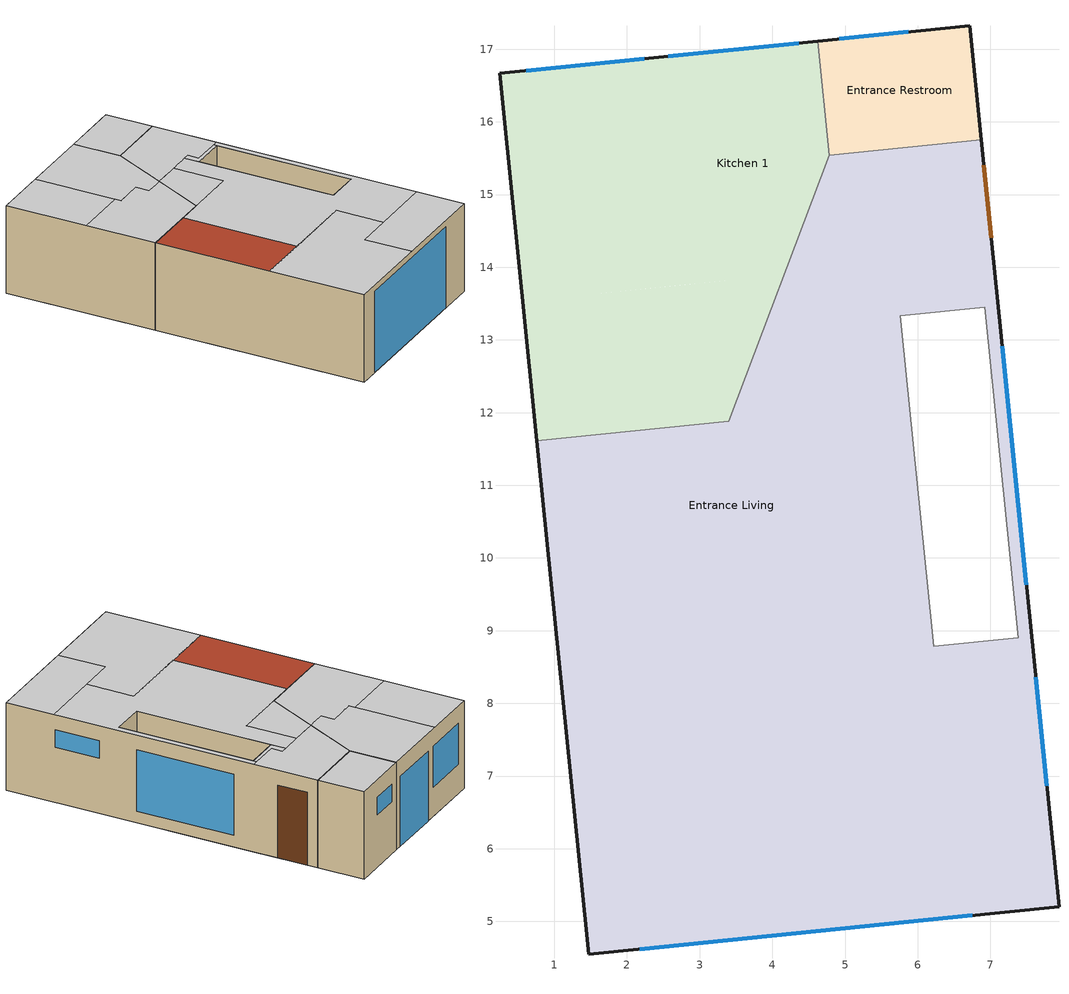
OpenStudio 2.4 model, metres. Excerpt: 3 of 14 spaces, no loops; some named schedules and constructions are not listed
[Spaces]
Entrance Living
 floor to Base Living (Enterance Interior Floor): 6.95,14.98 7.11,13.47 5.76,13.33 5.68,14.05 6.04,14.09 5.96,14.88 z1.27; 5.68,14.05 6.33,7.73 2.95,7.39 2.65,10.31 0.91,10.13 0.76,11.61 3.4,11.88 4.16,13.9 z1.27
 floor to Base Utility (Enterance Interior Floor): 2.65,10.31 3.22,4.72 1.48,4.55 0.91,10.13 z1.27
 floor to Base Child Room (Enterance Interior Floor): 7.67,7.87 7.94,5.2 3.22,4.72 2.95,7.39 z1.27
 floor to Base Mamad (Enterance Interior Floor): 4.78,15.54 6.87,15.75 6.95,14.98 5.96,14.88 6.04,14.09 4.16,13.9 z1.27
 floor to Base Living: 7.11,13.47 7.67,7.87 6.33,7.73 6.22,8.78 7.38,8.9 6.92,13.45 z1.27
 wall outside (Light Steel Frame Exterior Wall): 0.76,11.61 1.48,4.55 7.94,5.2 6.87,15.75 z1.27:4.27
 wall to Entrance Restroom (Light Steel Frame Internal Wall): 6.87,15.75 4.78,15.54 z1.27:4.27
 wall adiabatic (Air Wall): 6.92,13.45 5.76,13.33 / 6.92,13.45 7.38,8.9 6.22,8.78 5.76,13.33 / 4.78,15.54 3.4,11.88 0.76,11.61 z1.27:4.27
 window (Halonit Windows): 7.49,9.63 7.16,12.92 z1.67:3.77; 7.78,6.87 7.62,8.36 z3.17:3.77; 2.17,4.62 6.75,5.08 z1.29:4.05
 door (Exterior Door): 7.01,14.41 6.91,15.4 z1.27:3.77
 ceiling to Boys Room (Enterance Interior Ceiling): 1.48,4.55 4.56,4.86 4.4,6.47 5.64,6.6 5.48,8.19 1.15,7.75 z4.27
 ceiling to Yaels Room (Enterance Interior Ceiling): 7.94,5.2 7.78,6.82 4.4,6.47 4.56,4.86 z4.27
 ceiling to 2nd Living (Enterance Interior Ceiling): 6.92,13.45 6.91,13.56 5.95,13.47 5.91,13.84 5.71,13.82 5.76,13.33 z4.27; 5.64,6.6 7.78,6.82 7.09,13.58 6.91,13.56 7.38,8.9 6.22,8.78 5.71,13.82 5.02,13.75 5.19,12.06 2.55,11.79 2.94,7.93 5.48,8.19 z4.27
 ceiling to Perents (Enterance Interior Ceiling): 7.09,13.58 6.87,15.75 4.78,15.54 4.07,13.66 5.91,13.84 5.95,13.47 z4.27
 ceiling to 2nd Main Bath (Enterance Interior Ceiling): 3.4,11.88 5.19,12.06 5.02,13.75 4.07,13.66 z4.27
 roof outside (2nd Floor Roof Ceiling): 1.15,7.75 2.94,7.93 2.55,11.79 0.76,11.61 z4.27
Entrance Restroom
 floor to Base Mamad (Enterance Interior Floor): 4.62,17.11 6.71,17.32 6.87,15.75 4.78,15.54 z1.27
 wall outside (Light Steel Frame Exterior Wall): 6.87,15.75 6.71,17.32 4.62,17.11 z1.27:4.27
 wall to Kitchen 1 (Light Steel Frame Internal Wall): 4.62,17.11 4.78,15.54 z1.27:4.27
 window (Halonit Windows): 5.87,17.24 4.92,17.14 z3.07:3.67
 ceiling to Perents (Enterance Interior Ceiling): 6.87,15.75 6.71,17.32 4.62,17.11 4.78,15.54 z4.27
Kitchen 1
 floor to Base Living (Enterance Interior Floor): 4.16,13.9 3.4,11.88 0.76,11.61 0.56,13.53 z1.27
 floor to Base Mamad (Enterance Interior Floor): 4.62,17.11 4.78,15.54 4.16,13.9 2.65,13.74 2.34,16.88 z1.27
 floor to Base Bath (Enterance Interior Floor): 2.34,16.88 2.65,13.74 0.56,13.53 0.25,16.67 z1.27
 wall outside (Light Steel Frame Exterior Wall): 4.62,17.11 0.25,16.67 0.76,11.61 z1.27:4.27
 wall adiabatic (Air Wall): 0.76,11.61 3.4,11.88 4.78,15.54 z1.27:4.27
 window (Halonit Windows): 2.24,16.87 0.61,16.7 z2.27:3.67; 4.36,17.08 2.57,16.9 z1.27:3.67
 ceiling to 2nd Main Bath (Enterance Interior Ceiling): 0.76,11.61 3.4,11.88 4.07,13.66 3.42,13.59 3.38,14.04 2.43,13.94 2.41,14.14 0.52,13.95 z4.27
 ceiling to 2nd Perents Bath (Enterance Interior Ceiling): 0.52,13.95 2.41,14.14 2.14,16.86 0.25,16.67 z4.27
 ceiling to Perents (Enterance Interior Ceiling): 3.42,13.59 4.07,13.66 4.78,15.54 4.62,17.11 2.14,16.86 2.43,13.94 3.38,14.04 z4.27
[Schedule:Rule]
Name | Schedule Ruleset | Rule Order | Day Schedule | Apply Sunday | Apply Monday | Apply Tuesday | Apply Wednesday | Apply Thursday | Apply Friday | Apply Saturday | Date Specification Type | Start Month | Start Day | End Month | End Day
ELO Vacance 28 | Kitchen Blender Usage | 0 | Vacance Day Usg 14 | Yes | Yes | Yes | Yes | Yes | Yes | Yes | DateRange | 8 | 20 | 8 | 27
KB Rule Saturday | Kitchen Blender Usage | 1 | KBO Saturday |  |  |  |  |  |  | Yes
KB Rule Friday in our house | Kitchen Blender Usage | 2 | KBO Friday in our house |  |  |  |  |  | Yes |  | DateRange | 3 | 13 | 3 | 13
KB Rule Thersday | Kitchen Blender Usage | 3 | KBO Thersday |  |  |  |  | Yes | No
KB Rule Tuesday | Kitchen Blender Usage | 4 | KBO Tuesday |  |  | Yes |  | No
KB Rule Monday | Kitchen Blender Usage | 5 | KBO Monday |  | Yes | No
KB Rule Sunday and Wendsday | Kitchen Blender Usage | 6 | KBO Sunday and Wendsday | Yes |  |  | Yes |  |  | No
KB Rule Saturday 1 | Kitchen Blender Usage | 7 | KBO Saturday 1 |  |  |  |  |  |  | Yes
KB Rule Summer DDY | Kitchen Blender Usage | 8 | KBO Saturday 2 |  |  |  |  |  | Yes |  | DateRange | 3 | 27 | 3 | 27
KB Rule Winter DDY | Kitchen Blender Usage | 9 | KBO Saturday 3 |  |  |  |  |  | Yes |  | DateRange | 4 | 10 | 4 | 10
KB Rule Friday in our house3 | Kitchen Blender Usage | 10 | KBO Saturday 4 |  |  |  |  |  | Yes |  | DateRange | 4 | 24 | 4 | 24
KB Rule Friday in our house4 | Kitchen Blender Usage | 11 | KBO Saturday 5 |  |  |  |  |  | Yes |  | DateRange | 5 | 8 | 5 | 8
KB Rule Friday in our house5 | Kitchen Blender Usage | 12 | KBO Saturday 6 |  |  |  |  |  | Yes |  | DateRange | 5 | 22 | 5 | 22
KB Rule Friday in our house6 | Kitchen Blender Usage | 13 | KBO Saturday 7 |  |  |  |  |  | Yes |  | DateRange | 6 | 12 | 6 | 12
KB Rule Friday in our house7 | Kitchen Blender Usage | 14 | KBO Saturday 8 |  |  |  |  |  | Yes |  | DateRange | 10 | 2 | 10 | 2
KB Rule Friday in our house8 | Kitchen Blender Usage | 15 | KBO Saturday 9 |  |  |  |  |  | Yes |  | DateRange | 10 | 16 | 10 | 16
ELO Vacance 29 | Kitchen CookTop Usage | 0 | Vacance Day Usg 15 | Yes | Yes | Yes | Yes | Yes | Yes | Yes | DateRange | 8 | 20 | 8 | 27
KC Rule Saturday | Kitchen CookTop Usage | 1 | KCO Saturday |  |  |  |  |  |  | Yes
KC Rule Friday in our house | Kitchen CookTop Usage | 2 | KCO Friday in our house |  |  |  |  |  | Yes |  | DateRange | 3 | 13 | 3 | 13
KC Rule Thersday | Kitchen CookTop Usage | 3 | KCO Thersday |  |  |  |  | Yes | No
KC Rule Tuesday | Kitchen CookTop Usage | 4 | KCO Tuesday |  |  | Yes |  | No
KC Rule Monday | Kitchen CookTop Usage | 5 | KCO Monday |  | Yes | No
KC Rule Sunday and Wendsday | Kitchen CookTop Usage | 6 | KCO Sunday and Wendsday | Yes |  |  | Yes |  |  | No
KC Rule Saturday 1 | Kitchen CookTop Usage | 7 | KCO Saturday 1 |  |  |  |  |  |  | Yes
KC Rule Summer DDY | Kitchen CookTop Usage | 8 | KCO Saturday 2 |  |  |  |  |  | Yes |  | DateRange | 3 | 27 | 3 | 27
KC Rule Winter DDY | Kitchen CookTop Usage | 9 | KCO Saturday 3 |  |  |  |  |  | Yes |  | DateRange | 4 | 10 | 4 | 10
KC Rule Friday in our house3 | Kitchen CookTop Usage | 10 | KCO Saturday 4 |  |  |  |  |  | Yes |  | DateRange | 4 | 24 | 4 | 24
KC Rule Friday in our house4 | Kitchen CookTop Usage | 11 | KCO Saturday 5 |  |  |  |  |  | Yes |  | DateRange | 5 | 8 | 5 | 8
KC Rule Friday in our house5 | Kitchen CookTop Usage | 12 | KCO Saturday 6 |  |  |  |  |  | Yes |  | DateRange | 5 | 22 | 5 | 22
KC Rule Friday in our house6 | Kitchen CookTop Usage | 13 | KCO Saturday 7 |  |  |  |  |  | Yes |  | DateRange | 6 | 12 | 6 | 12
KC Rule Friday in our house7 | Kitchen CookTop Usage | 14 | KCO Saturday 8 |  |  |  |  |  | Yes |  | DateRange | 10 | 2 | 10 | 2
KC Rule Friday in our house8 | Kitchen CookTop Usage | 15 | KCO Saturday 9 |  |  |  |  |  | Yes |  | DateRange | 10 | 16 | 10 | 16
ELO Vacance 31 | Kitchen Hand Mixer Usage | 0 | Vacance Day Usg 17 | Yes | Yes | Yes | Yes | Yes | Yes | Yes | DateRange | 8 | 20 | 8 | 27
KHM Rule Saturday | Kitchen Hand Mixer Usage | 1 | KHMO Saturday |  |  |  |  |  |  | Yes
KHM Rule Friday in our house | Kitchen Hand Mixer Usage | 2 | KHMO Friday in our house |  |  |  |  |  | Yes |  | DateRange | 3 | 13 | 3 | 13
KHM Rule Thersday | Kitchen Hand Mixer Usage | 3 | KHMO Thersday |  |  |  |  | Yes | No
KHM Rule Tuesday | Kitchen Hand Mixer Usage | 4 | KHMO Tuesday |  |  | Yes |  | No
KHM Rule Monday | Kitchen Hand Mixer Usage | 5 | KHMO Monday |  | Yes | No
KHM Rule Sunday and Wendsday | Kitchen Hand Mixer Usage | 6 | KHMO Sunday and Wendsday | Yes |  |  | Yes |  |  | No
KHM Rule Saturday 1 | Kitchen Hand Mixer Usage | 7 | KHMO Saturday 1 |  |  |  |  |  |  | Yes
KHM Rule Summer DDY | Kitchen Hand Mixer Usage | 8 | KHMO Saturday 2 |  |  |  |  |  | Yes |  | DateRange | 3 | 27 | 3 | 27
KHM Rule Winter DDY | Kitchen Hand Mixer Usage | 9 | KHMO Saturday 3 |  |  |  |  |  | Yes |  | DateRange | 4 | 10 | 4 | 10
KHM Rule Friday in our house3 | Kitchen Hand Mixer Usage | 10 | KHMO Saturday 4 |  |  |  |  |  | Yes |  | DateRange | 4 | 24 | 4 | 24
KHM Rule Friday in our house4 | Kitchen Hand Mixer Usage | 11 | KHMO Saturday 5 |  |  |  |  |  | Yes |  | DateRange | 5 | 8 | 5 | 8
KHM Rule Friday in our house5 | Kitchen Hand Mixer Usage | 12 | KHMO Saturday 6 |  |  |  |  |  | Yes |  | DateRange | 5 | 22 | 5 | 22
KHM Rule Friday in our house6 | Kitchen Hand Mixer Usage | 13 | KHMO Saturday 7 |  |  |  |  |  | Yes |  | DateRange | 6 | 12 | 6 | 12
KHM Rule Friday in our house7 | Kitchen Hand Mixer Usage | 14 | KHMO Saturday 8 |  |  |  |  |  | Yes |  | DateRange | 10 | 2 | 10 | 2
KHM Rule Friday in our house8 | Kitchen Hand Mixer Usage | 15 | KHMO Saturday 9 |  |  |  |  |  | Yes |  | DateRange | 10 | 16 | 10 | 16
ELO Vacance 32 | Kitchen Lights Usage | 0 | Vacance Day Usg 18 | Yes | Yes | Yes | Yes | Yes | Yes | Yes | DateRange | 8 | 20 | 8 | 27
KLO  Rule Saturday | Kitchen Lights Usage | 1 | KLO Saturday |  |  |  |  |  | Yes |  | DateRange | 3 | 27 | 3 | 27
KLO  Rule Friday in our house | Kitchen Lights Usage | 2 | KLO Friday in our house |  |  |  |  |  |  | Yes
KLO  Rule Thersday | Kitchen Lights Usage | 3 | KLO Thersday |  |  |  |  |  | Yes |  | DateRange | 3 | 13 | 3 | 13
KLO  Rule Tuesday | Kitchen Lights Usage | 4 | KLO Tuesday |  |  |  |  | Yes | No
KLO  Rule Monday | Kitchen Lights Usage | 5 | KLO Monday |  |  | Yes |  | No
KLO  Rule Sunday and Wendsday | Kitchen Lights Usage | 6 | KLO Sunday and Wendsday |  | Yes | No
KLO  Rule 4 | Kitchen Lights Usage | 8 | KLO Saturday 1 |  |  |  |  |  | Yes |  | DateRange | 3 | 13 | 3 | 13
KLO  Rule 5 | Kitchen Lights Usage | 10 | KLO Saturday 2 |  |  |  |  |  |  | Yes
KLO  Rule | Kitchen Lights Usage | 12 | KLO Saturday 3 |  |  |  |  |  | Yes |  | DateRange | 3 | 27 | 3 | 27
KLO  Rule 3 | Kitchen Lights Usage | 14 | KLO Saturday 4 |  |  |  |  |  | Yes |  | DateRange | 4 | 10 | 4 | 10
ELO Vacance 34 | Kitchen Oven Usage | 0 | Vacance Day Usg 20 | Yes | Yes | Yes | Yes | Yes | Yes | Yes | DateRange | 8 | 20 | 8 | 27
KO Rule Saturday | Kitchen Oven Usage | 1 | KOO Saturday |  |  |  |  |  |  | Yes
KO Rule Friday in our house | Kitchen Oven Usage | 2 | KOO Friday in our house |  |  |  |  |  | Yes |  | DateRange | 3 | 13 | 3 | 13
KO Rule Thersday | Kitchen Oven Usage | 3 | KOO Thersday |  |  |  |  | Yes | No
KO Rule Tuesday | Kitchen Oven Usage | 4 | KOO Tuesday |  |  | Yes |  | No
KO Rule Monday | Kitchen Oven Usage | 5 | KOO Monday |  | Yes | No
KO Rule Sunday and Wendsday | Kitchen Oven Usage | 6 | KOO Sunday and Wendsday | Yes |  |  | Yes |  |  | No
KO Rule Saturday 1 | Kitchen Oven Usage | 7 | KOO Saturday 1 |  |  |  |  |  |  | Yes
KO Rule Summer DDY | Kitchen Oven Usage | 8 | KOO Saturday 2 |  |  |  |  |  | Yes |  | DateRange | 3 | 27 | 3 | 27
KO Rule Winter DDY | Kitchen Oven Usage | 9 | KOO Saturday 3 |  |  |  |  |  | Yes |  | DateRange | 4 | 10 | 4 | 10
KO Rule Friday in our house3 | Kitchen Oven Usage | 10 | KOO Saturday 4 |  |  |  |  |  | Yes |  | DateRange | 4 | 24 | 4 | 24
KO Rule Friday in our house4 | Kitchen Oven Usage | 11 | KOO Saturday 5 |  |  |  |  |  | Yes |  | DateRange | 5 | 8 | 5 | 8
KO Rule Friday in our house5 | Kitchen Oven Usage | 12 | KOO Saturday 6 |  |  |  |  |  | Yes |  | DateRange | 5 | 22 | 5 | 22
KO Rule Friday in our house6 | Kitchen Oven Usage | 13 | KOO Saturday 7 |  |  |  |  |  | Yes |  | DateRange | 6 | 12 | 6 | 12
KO Rule Friday in our house7 | Kitchen Oven Usage | 14 | KOO Saturday 8 |  |  |  |  |  | Yes |  | DateRange | 10 | 2 | 10 | 2
KO Rule Friday in our house8 | Kitchen Oven Usage | 15 | KOO Saturday 9 |  |  |  |  |  | Yes |  | DateRange | 10 | 16 | 10 | 16
ELO Vacance 35 | Kitchen Toaster Usage | 0 | Vacance Day Usg 21 | Yes | Yes | Yes | Yes | Yes | Yes | Yes | DateRange | 8 | 20 | 8 | 27
KT Rule Saturday | Kitchen Toaster Usage | 1 | KTO Saturday |  |  |  |  |  |  | Yes
KT Rule Friday in our house | Kitchen Toaster Usage | 2 | KTO Friday in our house |  |  |  |  |  | Yes |  | DateRange | 3 | 13 | 3 | 13
KT Rule Thersday | Kitchen Toaster Usage | 3 | KTO Thersday |  |  |  |  | Yes | No
KT Rule Tuesday | Kitchen Toaster Usage | 4 | KTO Tuesday |  |  | Yes |  | No
KT Rule Monday | Kitchen Toaster Usage | 5 | KTO Monday |  | Yes | No
KT Rule Sunday and Wendsday | Kitchen Toaster Usage | 6 | KTO Sunday and Wendsday | Yes |  |  | Yes |  |  | No
KT Rule Saturday 1 | Kitchen Toaster Usage | 7 | KTO Saturday 1 |  |  |  |  |  |  | Yes
KT Rule Summer DDY | Kitchen Toaster Usage | 8 | KTO Saturday 2 |  |  |  |  |  | Yes |  | DateRange | 3 | 27 | 3 | 27
KT Rule Winter DDY | Kitchen Toaster Usage | 9 | KTO Saturday 3 |  |  |  |  |  | Yes |  | DateRange | 4 | 10 | 4 | 10
KT Rule Friday in our house3 | Kitchen Toaster Usage | 10 | KTO Saturday 4 |  |  |  |  |  | Yes |  | DateRange | 4 | 24 | 4 | 24
KT Rule Friday in our house4 | Kitchen Toaster Usage | 11 | KTO Saturday 5 |  |  |  |  |  | Yes |  | DateRange | 5 | 8 | 5 | 8
KT Rule Friday in our house5 | Kitchen Toaster Usage | 12 | KTO Saturday 6 |  |  |  |  |  | Yes |  | DateRange | 5 | 22 | 5 | 22
KT Rule Friday in our house6 | Kitchen Toaster Usage | 13 | KTO Saturday 7 |  |  |  |  |  | Yes |  | DateRange | 6 | 12 | 6 | 12
KT Rule Friday in our house7 | Kitchen Toaster Usage | 14 | KTO Saturday 8 |  |  |  |  |  | Yes |  | DateRange | 10 | 2 | 10 | 2
KT Rule Friday in our house8 | Kitchen Toaster Usage | 15 | KTO Saturday 9 |  |  |  |  |  | Yes |  | DateRange | 10 | 16 | 10 | 16
ELO Vacance 36 | Main Bath Lights Usage | 0 | Vacance Day Usg 22 | Yes | Yes | Yes | Yes | Yes | Yes | Yes | DateRange | 8 | 20 | 8 | 27
MBL Rule Saturday | Main Bath Lights Usage | 1 | MBLO Saturday |  |  |  |  |  |  | Yes
MBL Rule Friday in our house | Main Bath Lights Usage | 2 | MBLO Friday in our house |  |  |  |  |  | Yes |  | DateRange | 3 | 13 | 3 | 13
MBL Rule Thersday | Main Bath Lights Usage | 3 | MBLO Thersday |  |  |  |  | Yes | No
MBL Rule Tuesday | Main Bath Lights Usage | 4 | MBLO Tuesday |  |  | Yes |  | No
MBL Rule Monday | Main Bath Lights Usage | 5 | MBLO Monday |  | Yes | No
MBL Rule Sunday and Wendsday | Main Bath Lights Usage | 6 | MBLO Sunday and Wendsday | Yes |  |  | Yes |  |  | No
MBL Rule Saturday 1 | Main Bath Lights Usage | 7 | MBLO Saturday 1 |  |  |  |  |  |  | Yes
MBL Rule Summer DDY | Main Bath Lights Usage | 8 | MBLO Saturday 2 |  |  |  |  |  | Yes |  | DateRange | 3 | 27 | 3 | 27
MBL Rule Winter DDY | Main Bath Lights Usage | 9 | MBLO Saturday 3 |  |  |  |  |  | Yes |  | DateRange | 4 | 10 | 4 | 10
MBL Rule Friday in our house3 | Main Bath Lights Usage | 10 | MBLO Saturday 4 |  |  |  |  |  | Yes |  | DateRange | 4 | 24 | 4 | 24
MBL Rule Friday in our house4 | Main Bath Lights Usage | 11 | MBLO Saturday 5 |  |  |  |  |  | Yes |  | DateRange | 5 | 8 | 5 | 8
MBL Rule Friday in our house5 | Main Bath Lights Usage | 12 | MBLO Saturday 6 |  |  |  |  |  | Yes |  | DateRange | 5 | 22 | 5 | 22
MBL Rule Friday in our house6 | Main Bath Lights Usage | 13 | MBLO Saturday 7 |  |  |  |  |  | Yes |  | DateRange | 6 | 12 | 6 | 12
MBL Rule Friday in our house7 | Main Bath Lights Usage | 14 | MBLO Saturday 8 |  |  |  |  |  | Yes |  | DateRange | 10 | 2 | 10 | 2
MBL Rule Friday in our house8 | Main Bath Lights Usage | 15 | MBLO Saturday 9 |  |  |  |  |  | Yes |  | DateRange | 10 | 16 | 10 | 16
ELO Vacance 37 | Mamad PF Desktop Computer Usage | 0 | Vacance Day Usg 23 | Yes | Yes | Yes | Yes | Yes | Yes | Yes | DateRange | 8 | 20 | 8 | 27
MPDC Rule Saturday | Mamad PF Desktop Computer Usage | 1 | MPDCO Saturday |  |  |  |  |  |  | Yes
MPDC Rule Friday in our house | Mamad PF Desktop Computer Usage | 2 | MPDCO Friday in our house |  |  |  |  |  | Yes |  | DateRange | 3 | 13 | 3 | 13
MPDC Rule Thersday | Mamad PF Desktop Computer Usage | 3 | MPDCO Thersday |  |  |  |  | Yes | No
MPDC Rule Tuesday | Mamad PF Desktop Computer Usage | 4 | MPDCO Tuesday |  |  | Yes |  | No
MPDC Rule Monday | Mamad PF Desktop Computer Usage | 5 | MPDCO Monday |  | Yes | No
MPDC Rule Sunday and Wendsday | Mamad PF Desktop Computer Usage | 6 | MPDCO Sunday and Wendsday | Yes |  |  | Yes |  |  | No
MPDC Rule Saturday 1 | Mamad PF Desktop Computer Usage | 7 | MPDCO Saturday 1 |  |  |  |  |  |  | Yes
MPDC Rule Summer DDY | Mamad PF Desktop Computer Usage | 8 | MPDCO Saturday 2 |  |  |  |  |  | Yes |  | DateRange | 3 | 27 | 3 | 27
MPDC Rule Winter DDY | Mamad PF Desktop Computer Usage | 9 | MPDCO Saturday 3 |  |  |  |  |  | Yes |  | DateRange | 4 | 10 | 4 | 10
MPDC Rule Friday in our house3 | Mamad PF Desktop Computer Usage | 10 | MPDCO Saturday 4 |  |  |  |  |  | Yes |  | DateRange | 4 | 24 | 4 | 24
MPDC Rule Friday in our house4 | Mamad PF Desktop Computer Usage | 11 | MPDCO Saturday 5 |  |  |  |  |  | Yes |  | DateRange | 5 | 8 | 5 | 8
MPDC Rule Friday in our house5 | Mamad PF Desktop Computer Usage | 12 | MPDCO Saturday 6 |  |  |  |  |  | Yes |  | DateRange | 5 | 22 | 5 | 22
MPDC Rule Friday in our house6 | Mamad PF Desktop Computer Usage | 13 | MPDCO Saturday 7 |  |  |  |  |  | Yes |  | DateRange | 6 | 12 | 6 | 12
MPDC Rule Friday in our house7 | Mamad PF Desktop Computer Usage | 14 | MPDCO Saturday 8 |  |  |  |  |  | Yes |  | DateRange | 10 | 2 | 10 | 2
MPDC Rule Friday in our house8 | Mamad PF Desktop Computer Usage | 15 | MPDCO Saturday 9 |  |  |  |  |  | Yes |  | DateRange | 10 | 16 | 10 | 16
ELO Vacance 38 | Parants Bath Lights Usage | 0 | Vacance Day Usg 24 | Yes | Yes | Yes | Yes | Yes | Yes | Yes | DateRange | 8 | 20 | 8 | 27
PBL Rule Saturday | Parants Bath Lights Usage | 1 | PBLO Saturday |  |  |  |  |  |  | Yes
PBL Rule Friday in our house | Parants Bath Lights Usage | 2 | PBLO Friday in our house |  |  |  |  |  | Yes |  | DateRange | 3 | 13 | 3 | 13
PBL Rule Thersday | Parants Bath Lights Usage | 3 | PBLO Thersday |  |  |  |  | Yes | No
PBL Rule Tuesday | Parants Bath Lights Usage | 4 | PBLO Tuesday |  |  | Yes |  | No
PBL Rule Monday | Parants Bath Lights Usage | 5 | PBLO Monday |  | Yes | No
PBL Rule Sunday and Wendsday | Parants Bath Lights Usage | 6 | PBLO Sunday and Wendsday | Yes |  |  | Yes |  |  | No
PBL Rule Saturday 1 | Parants Bath Lights Usage | 7 | PBLO Saturday 1 |  |  |  |  |  |  | Yes
PBL Rule Summer DDY | Parants Bath Lights Usage | 8 | PBLO Saturday 2 |  |  |  |  |  | Yes |  | DateRange | 3 | 27 | 3 | 27
PBL Rule Winter DDY | Parants Bath Lights Usage | 9 | PBLO Saturday 3 |  |  |  |  |  | Yes |  | DateRange | 4 | 10 | 4 | 10
PBL Rule Friday in our house3 | Parants Bath Lights Usage | 10 | PBLO Saturday 4 |  |  |  |  |  | Yes |  | DateRange | 4 | 24 | 4 | 24
PBL Rule Friday in our house4 | Parants Bath Lights Usage | 11 | PBLO Saturday 5 |  |  |  |  |  | Yes |  | DateRange | 5 | 8 | 5 | 8
PBL Rule Friday in our house5 | Parants Bath Lights Usage | 12 | PBLO Saturday 6 |  |  |  |  |  | Yes |  | DateRange | 5 | 22 | 5 | 22
PBL Rule Friday in our house6 | Parants Bath Lights Usage | 13 | PBLO Saturday 7 |  |  |  |  |  | Yes |  | DateRange | 6 | 12 | 6 | 12
PBL Rule Friday in our house7 | Parants Bath Lights Usage | 14 | PBLO Saturday 8 |  |  |  |  |  | Yes |  | DateRange | 10 | 2 | 10 | 2
PBL Rule Friday in our house8 | Parants Bath Lights Usage | 15 | PBLO Saturday 9 |  |  |  |  |  | Yes |  | DateRange | 10 | 16 | 10 | 16
ELO Vacance 39 | Parents Bath Hair Dryer Usage | 0 | Vacance Day Usg 25 | Yes | Yes | Yes | Yes | Yes | Yes | Yes | DateRange | 8 | 20 | 8 | 27
PBHD Rule Saturday | Parents Bath Hair Dryer Usage | 1 | PBHDO Saturday |  |  |  |  |  |  | Yes
PBHD Rule Friday in our house | Parents Bath Hair Dryer Usage | 2 | PBHDO Friday in our house |  |  |  |  |  | Yes |  | DateRange | 3 | 13 | 3 | 13
PBHD Rule Thersday | Parents Bath Hair Dryer Usage | 3 | PBHDO Thersday |  |  |  |  | Yes | No
PBHD Rule Tuesday | Parents Bath Hair Dryer Usage | 4 | PBHDO Tuesday |  |  | Yes |  | No
PBHD Rule Monday | Parents Bath Hair Dryer Usage | 5 | PBHDO Monday |  | Yes | No
PBHD Rule Sunday and Wendsday | Parents Bath Hair Dryer Usage | 6 | PBHDO Sunday and Wendsday | Yes |  |  | Yes |  |  | No
PBHD Rule Saturday 1 | Parents Bath Hair Dryer Usage | 7 | PBHDO Saturday 1 |  |  |  |  |  |  | Yes
PBHD Rule Summer DDY | Parents Bath Hair Dryer Usage | 8 | PBHDO Saturday 2 |  |  |  |  |  | Yes |  | DateRange | 3 | 27 | 3 | 27
PBHD Rule Winter DDY | Parents Bath Hair Dryer Usage | 9 | PBHDO Saturday 3 |  |  |  |  |  | Yes |  | DateRange | 4 | 10 | 4 | 10
PBHD Rule Friday in our house3 | Parents Bath Hair Dryer Usage | 10 | PBHDO Saturday 4 |  |  |  |  |  | Yes |  | DateRange | 4 | 24 | 4 | 24
PBHD Rule Friday in our house4 | Parents Bath Hair Dryer Usage | 11 | PBHDO Saturday 5 |  |  |  |  |  | Yes |  | DateRange | 5 | 8 | 5 | 8
PBHD Rule Friday in our house5 | Parents Bath Hair Dryer Usage | 12 | PBHDO Saturday 6 |  |  |  |  |  | Yes |  | DateRange | 5 | 22 | 5 | 22
PBHD Rule Friday in our house6 | Parents Bath Hair Dryer Usage | 13 | PBHDO Saturday 7 |  |  |  |  |  | Yes |  | DateRange | 6 | 12 | 6 | 12
PBHD Rule Friday in our house7 | Parents Bath Hair Dryer Usage | 14 | PBHDO Saturday 8 |  |  |  |  |  | Yes |  | DateRange | 10 | 2 | 10 | 2
PBHD Rule Friday in our house8 | Parents Bath Hair Dryer Usage | 15 | PBHDO Saturday 9 |  |  |  |  |  | Yes |  | DateRange | 10 | 16 | 10 | 16
ELO Vacance 40 | Parents Lights Usage | 0 | Vacance Day Usg 26 | Yes | Yes | Yes | Yes | Yes | Yes | Yes | DateRange | 8 | 20 | 8 | 27
PLO  Rule Saturday | Parents Lights Usage | 1 | PLO Saturday |  |  |  |  |  | Yes |  | DateRange | 3 | 27 | 3 | 27
PLO  Rule Friday in our house | Parents Lights Usage | 2 | PLO Friday in our house |  |  |  |  |  |  | Yes
PLO  Rule Thersday | Parents Lights Usage | 3 | PLO Thersday |  |  |  |  |  | Yes |  | DateRange | 3 | 13 | 3 | 13
PLO  Rule Tuesday | Parents Lights Usage | 4 | PLO Tuesday |  |  |  |  | Yes | No
PLO  Rule Monday | Parents Lights Usage | 5 | PLO Monday |  |  | Yes |  | No
PLO  Rule Sunday and Wendsday | Parents Lights Usage | 6 | PLO Sunday and Wendsday |  | Yes | No
PLO  Rule 4 | Parents Lights Usage | 8 | PLO Saturday 1 |  |  |  |  |  | Yes |  | DateRange | 3 | 13 | 3 | 13
PLO  Rule 5 | Parents Lights Usage | 10 | PLO Saturday 2 |  |  |  |  |  |  | Yes
PLO  Rule | Parents Lights Usage | 12 | PLO Saturday 3 |  |  |  |  |  | Yes |  | DateRange | 3 | 27 | 3 | 27
PLO  Rule 3 | Parents Lights Usage | 14 | PLO Saturday 4 |  |  |  |  |  | Yes |  | DateRange | 4 | 10 | 4 | 10
ELO Vacance 41 | Restroom Lights Usage | 0 | Vacance Day Usg 27 | Yes | Yes | Yes | Yes | Yes | Yes | Yes | DateRange | 8 | 20 | 8 | 27
RLO  Rule Saturday | Restroom Lights Usage | 1 | RLO Saturday |  |  |  |  |  | Yes |  | DateRange | 3 | 27 | 3 | 27
RLO  Rule Friday in our house | Restroom Lights Usage | 2 | RLO Friday in our house |  |  |  |  |  |  | Yes
RLO  Rule Thersday | Restroom Lights Usage | 3 | RLO Thersday |  |  |  |  |  | Yes |  | DateRange | 3 | 13 | 3 | 13
RLO  Rule Tuesday | Restroom Lights Usage | 4 | RLO Tuesday |  |  |  |  | Yes | No
RLO  Rule Monday | Restroom Lights Usage | 5 | RLO Monday |  |  | Yes |  | No
RLO  Rule Sunday and Wendsday | Restroom Lights Usage | 6 | RLO Sunday and Wendsday |  | Yes | No
RLO  Rule 4 | Restroom Lights Usage | 8 | RLO Saturday 1 |  |  |  |  |  | Yes |  | DateRange | 3 | 13 | 3 | 13
RLO  Rule 5 | Restroom Lights Usage | 10 | RLO Saturday 2 |  |  |  |  |  |  | Yes
RLO  Rule | Restroom Lights Usage | 12 | RLO Saturday 3 |  |  |  |  |  | Yes |  | DateRange | 3 | 27 | 3 | 27
RLO  Rule 3 | Restroom Lights Usage | 14 | RLO Saturday 4 |  |  |  |  |  | Yes |  | DateRange | 4 | 10 | 4 | 10
YRLO  Rule 3 | Yaels Room Lights Usage | 14 | YRLO Saturday 4 |  |  |  |  |  | Yes |  | DateRange | 4 | 10 | 4 | 10
ELO Vacance 43 | Base Living TV Usage | 0 | Vacance Day Usg 29 | Yes | Yes | Yes | Yes | Yes | Yes | Yes | DateRange | 8 | 20 | 8 | 27
BLT Rule Saturday | Base Living TV Usage | 1 | BLTO Saturday |  |  |  |  |  |  | Yes
BLT Rule Friday in our house | Base Living TV Usage | 2 | BLTO Friday in our house |  |  |  |  |  | Yes |  | DateRange | 3 | 13 | 3 | 13
BLT Rule Thersday | Base Living TV Usage | 3 | BLTO Thersday |  |  |  |  | Yes | No
BLT Rule Tuesday | Base Living TV Usage | 4 | BLTO Tuesday |  |  | Yes |  | No
BLT Rule Monday | Base Living TV Usage | 5 | BLTO Monday |  | Yes | No
BLT Rule Sunday and Wendsday | Base Living TV Usage | 6 | BLTO Sunday and Wendsday | Yes |  |  | Yes |  |  | No
BLT Rule Saturday 1 | Base Living TV Usage | 7 | BLTO Saturday 1 |  |  |  |  |  |  | Yes
BLT Rule Friday in our house1 | Base Living TV Usage | 8 | BLTO Saturday 2 |  |  |  |  |  | Yes |  | DateRange | 3 | 27 | 3 | 27
BLT Rule Friday in our house2 | Base Living TV Usage | 9 | BLTO Saturday 3 |  |  |  |  |  | Yes |  | DateRange | 4 | 10 | 4 | 10
BLT Rule Friday in our house3 | Base Living TV Usage | 10 | BLTO Saturday 4 |  |  |  |  |  | Yes |  | DateRange | 4 | 24 | 4 | 24
BLT Rule Friday in our house4 | Base Living TV Usage | 11 | BLTO Saturday 5 |  |  |  |  |  | Yes |  | DateRange | 5 | 8 | 5 | 8
BLT Rule Friday in our house5 | Base Living TV Usage | 12 | BLTO Saturday 6 |  |  |  |  |  | Yes |  | DateRange | 5 | 22 | 5 | 22
BLT Rule Friday in our house6 | Base Living TV Usage | 13 | BLTO Saturday 7 |  |  |  |  |  | Yes |  | DateRange | 6 | 12 | 6 | 12
BLT Rule Friday in our house7 | Base Living TV Usage | 14 | BLTO Saturday 8 |  |  |  |  |  | Yes |  | DateRange | 10 | 2 | 10 | 2
BLT Rule Friday in our house8 | Base Living TV Usage | 15 | BLTO Saturday 9 |  |  |  |  |  | Yes |  | DateRange | 10 | 16 | 10 | 16
ELO Vacance 44 | Kitchen DishWasher Usage | 0 | Vacance Day Usg 30 | Yes | Yes | Yes | Yes | Yes | Yes | Yes | DateRange | 8 | 20 | 8 | 27
KD Rule Saturday | Kitchen DishWasher Usage | 1 | KDO Saturday |  |  |  |  |  |  | Yes
KD Rule Friday in our house | Kitchen DishWasher Usage | 2 | KDO Friday in our house |  |  |  |  |  | Yes |  | DateRange | 3 | 13 | 3 | 13
KD Rule Thersday | Kitchen DishWasher Usage | 3 | KDO Thersday |  |  |  |  | Yes | No
KD Rule Tuesday | Kitchen DishWasher Usage | 4 | KDO Tuesday |  |  | Yes |  | No
KD Rule Monday | Kitchen DishWasher Usage | 5 | KDO Monday |  | Yes | No
KD Rule Sunday and Wendsday | Kitchen DishWasher Usage | 6 | KDO Sunday and Wendsday | Yes |  |  | Yes |  |  | No
KD Rule Saturday 1 | Kitchen DishWasher Usage | 7 | KDO Saturday 1 |  |  |  |  |  |  | Yes
KD Rule Summer DDY | Kitchen DishWasher Usage | 8 | KDO Saturday 2 |  |  |  |  |  | Yes |  | DateRange | 3 | 27 | 3 | 27
KD Rule Winter DDY | Kitchen DishWasher Usage | 9 | KDO Saturday 3 |  |  |  |  |  | Yes |  | DateRange | 4 | 10 | 4 | 10
KD Rule Friday in our house3 | Kitchen DishWasher Usage | 10 | KDO Saturday 4 |  |  |  |  |  | Yes |  | DateRange | 4 | 24 | 4 | 24
KD Rule Friday in our house4 | Kitchen DishWasher Usage | 11 | KDO Saturday 5 |  |  |  |  |  | Yes |  | DateRange | 5 | 8 | 5 | 8
KD Rule Friday in our house5 | Kitchen DishWasher Usage | 12 | KDO Saturday 6 |  |  |  |  |  | Yes |  | DateRange | 5 | 22 | 5 | 22
KD Rule Friday in our house6 | Kitchen DishWasher Usage | 13 | KDO Saturday 7 |  |  |  |  |  | Yes |  | DateRange | 6 | 12 | 6 | 12
KD Rule Friday in our house7 | Kitchen DishWasher Usage | 14 | KDO Saturday 8 |  |  |  |  |  | Yes |  | DateRange | 10 | 2 | 10 | 2
KD Rule Friday in our house8 | Kitchen DishWasher Usage | 15 | KDO Saturday 9 |  |  |  |  |  | Yes |  | DateRange | 10 | 16 | 10 | 16
ELO Vacance 61 | Kitchen Microwave Usage | 0 | Vacance Day Usg 47 | Yes | Yes | Yes | Yes | Yes | Yes | Yes | DateRange | 8 | 20 | 8 | 27
KM Rule Saturday | Kitchen Microwave Usage | 1 | KMO Saturday |  |  |  |  |  |  | Yes
KM Rule Friday in our house | Kitchen Microwave Usage | 2 | KMO Friday in our house |  |  |  |  |  | Yes |  | DateRange | 3 | 13 | 3 | 13
KM Rule Thersday | Kitchen Microwave Usage | 3 | KMO Thersday |  |  |  |  | Yes | No
KM Rule Tuesday | Kitchen Microwave Usage | 4 | KMO Tuesday |  |  | Yes |  | No
KM Rule Monday | Kitchen Microwave Usage | 5 | KMO Monday |  | Yes | No
KM Rule Sunday and Wendsday | Kitchen Microwave Usage | 6 | KMO Sunday and Wendsday | Yes |  |  | Yes |  |  | No
KM Rule Saturday 1 | Kitchen Microwave Usage | 7 | KMO Saturday 1 |  |  |  |  |  |  | Yes
KM Rule Summer DDY | Kitchen Microwave Usage | 8 | KMO Saturday 2 |  |  |  |  |  | Yes |  | DateRange | 3 | 27 | 3 | 27
KM Rule Winter DDY | Kitchen Microwave Usage | 9 | KMO Saturday 3 |  |  |  |  |  | Yes |  | DateRange | 4 | 10 | 4 | 10
KM Rule Friday in our house3 | Kitchen Microwave Usage | 10 | KMO Saturday 4 |  |  |  |  |  | Yes |  | DateRange | 4 | 24 | 4 | 24
KM Rule Friday in our house4 | Kitchen Microwave Usage | 11 | KMO Saturday 5 |  |  |  |  |  | Yes |  | DateRange | 5 | 8 | 5 | 8
KM Rule Friday in our house5 | Kitchen Microwave Usage | 12 | KMO Saturday 6 |  |  |  |  |  | Yes |  | DateRange | 5 | 22 | 5 | 22
KM Rule Friday in our house6 | Kitchen Microwave Usage | 13 | KMO Saturday 7 |  |  |  |  |  | Yes |  | DateRange | 6 | 12 | 6 | 12
KM Rule Friday in our house7 | Kitchen Microwave Usage | 14 | KMO Saturday 8 |  |  |  |  |  | Yes |  | DateRange | 10 | 2 | 10 | 2
KM Rule Friday in our house8 | Kitchen Microwave Usage | 15 | KMO Saturday 9 |  |  |  |  |  | Yes |  | DateRange | 10 | 16 | 10 | 16
Summer no Heating | Heating SP | 0 | Schedule Day 1 | Yes | Yes | Yes | Yes | Yes | Yes | Yes | DateRange | 4 | 15 | 9 | 15
Winter no Cooling | Cooling SP | 1 | Schedule Day 2 | Yes | Yes | Yes | Yes | Yes | Yes | Yes | DateRange | 1 | 1 | 3 | 18
Winter no Cooling 1 | Cooling SP | 0 | Schedule Day 51 | Yes | Yes | Yes | Yes | Yes | Yes | Yes | DateRange | 10 | 23 | 12 | 31
2nd Living Activity 1 ruleset13 | 2nd Living Activity | 12 | 2nd Living Activity 1 Day Schedule 13 | No | No | No | No | No | Yes | No | DateRange | 1 | 2 | 12 | 25
2nd Living Activity 1 ruleset12 | 2nd Living Activity | 11 | 2nd Living Activity 1 Day Schedule 12 | No | No | No | No | No | Yes | No | DateRange | 3 | 27 | 3 | 27
2nd Living Activity 1 ruleset11 | 2nd Living Activity | 10 | 2nd Living Activity 1 Day Schedule 11 | No | No | No | No | No | Yes | No | DateRange | 4 | 10 | 4 | 10
2nd Living Activity 1 ruleset10 | 2nd Living Activity | 9 | 2nd Living Activity 1 Day Schedule 10 | No | No | No | No | No | Yes | No | DateRange | 4 | 24 | 4 | 24
2nd Living Activity 1 ruleset9 | 2nd Living Activity | 8 | 2nd Living Activity 1 Day Schedule 9 | No | No | No | No | No | Yes | No | DateRange | 5 | 8 | 5 | 8
2nd Living Activity 1 ruleset8 | 2nd Living Activity | 7 | 2nd Living Activity 1 Day Schedule 8 | No | No | No | No | No | Yes | No | DateRange | 5 | 22 | 5 | 22
2nd Living Activity 1 ruleset7 | 2nd Living Activity | 6 | 2nd Living Activity 1 Day Schedule 7 | No | No | No | No | No | Yes | No | DateRange | 6 | 12 | 6 | 12
2nd Living Activity 1 ruleset6 | 2nd Living Activity | 5 | 2nd Living Activity 1 Day Schedule 6 | No | No | No | No | No | Yes | No | DateRange | 10 | 2 | 10 | 2
2nd Living Activity 1 ruleset5 | 2nd Living Activity | 4 | 2nd Living Activity 1 Day Schedule 5 | No | No | No | No | No | Yes | No | DateRange | 10 | 16 | 10 | 16
2nd Living Activity 1 ruleset4 | 2nd Living Activity | 3 | 2nd Living Activity 1 Day Schedule 4 | No | No | No | No | No | Yes | No | DateRange | 10 | 30 | 10 | 30
2nd Living Activity 1 ruleset3 | 2nd Living Activity | 2 | 2nd Living Activity 1 Day Schedule 3 | No | No | No | No | No | No | Yes | DateRange | 1 | 3 | 12 | 26
2nd Living Activity 1 ruleset2 | 2nd Living Activity | 1 | 2nd Living Activity 1 Day Schedule 2 | No | No | Yes | No | No | No | No | DateRange | 1 | 6 | 12 | 29
2nd Living Activity 1 ruleset1 | 2nd Living Activity | 0 | 2nd Living Activity 1 Day Schedule 1 | Yes | Yes | Yes | Yes | Yes | Yes | Yes | DateRange | 8 | 20 | 8 | 27
Basement Bath Activity 1 ruleset4 | Basement Bath Activity | 3 | Basement Bath Activity 1 Day Schedule 4 | No | No | No | No | No | Yes | Yes | DateRange | 1 | 2 | 12 | 26
Basement Bath Activity 1 ruleset3 | Basement Bath Activity | 2 | Basement Bath Activity 1 Day Schedule 3 | No | Yes | No | No | No | No | No | DateRange | 1 | 5 | 12 | 28
Basement Bath Activity 1 ruleset2 | Basement Bath Activity | 1 | Basement Bath Activity 1 Day Schedule 2 | No | No | Yes | No | No | No | No | DateRange | 1 | 6 | 12 | 29
Basement Bath Activity 1 ruleset1 | Basement Bath Activity | 0 | Basement Bath Activity 1 Day Schedule 1 | Yes | Yes | Yes | Yes | Yes | Yes | Yes | DateRange | 8 | 20 | 8 | 29
Basement Living Activity 1 ruleset13 | Basement Living Activity | 12 | Basement Living Activity 1 Day Schedule 13 | No | No | No | No | No | Yes | No | DateRange | 1 | 2 | 12 | 25
Basement Living Activity 1 ruleset12 | Basement Living Activity | 11 | Basement Living Activity 1 Day Schedule 12 | No | No | No | No | No | Yes | No | DateRange | 3 | 27 | 3 | 27
Basement Living Activity 1 ruleset11 | Basement Living Activity | 10 | Basement Living Activity 1 Day Schedule 11 | No | No | No | No | No | Yes | No | DateRange | 4 | 10 | 4 | 10
Basement Living Activity 1 ruleset10 | Basement Living Activity | 9 | Basement Living Activity 1 Day Schedule 10 | No | No | No | No | No | Yes | No | DateRange | 4 | 24 | 4 | 24
Basement Living Activity 1 ruleset9 | Basement Living Activity | 8 | Basement Living Activity 1 Day Schedule 9 | No | No | No | No | No | Yes | No | DateRange | 5 | 8 | 5 | 8
Basement Living Activity 1 ruleset8 | Basement Living Activity | 7 | Basement Living Activity 1 Day Schedule 8 | No | No | No | No | No | Yes | No | DateRange | 5 | 22 | 5 | 22
Basement Living Activity 1 ruleset7 | Basement Living Activity | 6 | Basement Living Activity 1 Day Schedule 7 | No | No | No | No | No | Yes | No | DateRange | 6 | 12 | 6 | 12
Basement Living Activity 1 ruleset6 | Basement Living Activity | 5 | Basement Living Activity 1 Day Schedule 6 | No | No | No | No | No | Yes | No | DateRange | 10 | 2 | 10 | 2
Basement Living Activity 1 ruleset5 | Basement Living Activity | 4 | Basement Living Activity 1 Day Schedule 5 | No | No | No | No | No | Yes | No | DateRange | 10 | 16 | 10 | 16
Basement Living Activity 1 ruleset4 | Basement Living Activity | 3 | Basement Living Activity 1 Day Schedule 4 | No | No | No | No | No | Yes | No | DateRange | 10 | 30 | 10 | 30
Basement Living Activity 1 ruleset3 | Basement Living Activity | 2 | Basement Living Activity 1 Day Schedule 3 | No | No | No | No | No | No | Yes | DateRange | 1 | 3 | 12 | 26
Basement Living Activity 1 ruleset2 | Basement Living Activity | 1 | Basement Living Activity 1 Day Schedule 2 | No | No | Yes | No | No | No | No | DateRange | 1 | 6 | 12 | 29
Basement Living Activity 1 ruleset1 | Basement Living Activity | 0 | Basement Living Activity 1 Day Schedule 1 | Yes | Yes | Yes | Yes | Yes | Yes | Yes | DateRange | 8 | 20 | 8 | 28
Boys Room Activity ruleset13 | Boys Room Activity | 12 | Boys Room Activity Day Schedule 13 | No | No | No | No | No | Yes | No | DateRange | 1 | 2 | 12 | 25
Boys Room Activity ruleset12 | Boys Room Activity | 11 | Boys Room Activity Day Schedule 12 | No | No | No | No | No | Yes | No | DateRange | 3 | 27 | 3 | 27
Boys Room Activity ruleset11 | Boys Room Activity | 10 | Boys Room Activity Day Schedule 11 | No | No | No | No | No | Yes | No | DateRange | 4 | 10 | 4 | 10
Boys Room Activity ruleset10 | Boys Room Activity | 9 | Boys Room Activity Day Schedule 10 | No | No | No | No | No | Yes | No | DateRange | 4 | 24 | 4 | 24
Boys Room Activity ruleset9 | Boys Room Activity | 8 | Boys Room Activity Day Schedule 9 | No | No | No | No | No | Yes | No | DateRange | 5 | 8 | 5 | 8
Boys Room Activity ruleset8 | Boys Room Activity | 7 | Boys Room Activity Day Schedule 8 | No | No | No | No | No | Yes | No | DateRange | 5 | 22 | 5 | 22
Boys Room Activity ruleset7 | Boys Room Activity | 6 | Boys Room Activity Day Schedule 7 | No | No | No | No | No | Yes | No | DateRange | 6 | 12 | 6 | 12
Boys Room Activity ruleset6 | Boys Room Activity | 5 | Boys Room Activity Day Schedule 6 | No | No | No | No | No | Yes | No | DateRange | 10 | 2 | 10 | 2
Boys Room Activity ruleset5 | Boys Room Activity | 4 | Boys Room Activity Day Schedule 5 | No | No | No | No | No | Yes | No | DateRange | 10 | 16 | 10 | 16
Boys Room Activity ruleset4 | Boys Room Activity | 3 | Boys Room Activity Day Schedule 4 | No | No | No | No | No | Yes | No | DateRange | 10 | 30 | 10 | 30
Boys Room Activity ruleset3 | Boys Room Activity | 2 | Boys Room Activity Day Schedule 3 | No | No | No | No | No | No | Yes | DateRange | 1 | 3 | 12 | 26
Boys Room Activity ruleset2 | Boys Room Activity | 1 | Boys Room Activity Day Schedule 2 | No | No | Yes | No | No | No | No | DateRange | 1 | 6 | 12 | 29
Boys Room Activity ruleset1 | Boys Room Activity | 0 | Boys Room Activity Day Schedule 1 | Yes | Yes | Yes | Yes | Yes | Yes | Yes | DateRange | 8 | 20 | 8 | 27
Main Bath Activity 1 ruleset12 | Main Bath Activity | 11 | Main Bath Activity 1 Day Schedule 12 | No | No | No | No | No | Yes | No | DateRange | 1 | 2 | 12 | 25
Main Bath Activity 1 ruleset11 | Main Bath Activity | 10 | Main Bath Activity 1 Day Schedule 11 | No | No | No | No | No | Yes | No | DateRange | 3 | 27 | 3 | 27
Main Bath Activity 1 ruleset10 | Main Bath Activity | 9 | Main Bath Activity 1 Day Schedule 10 | No | No | No | No | No | Yes | No | DateRange | 4 | 10 | 4 | 10
Main Bath Activity 1 ruleset9 | Main Bath Activity | 8 | Main Bath Activity 1 Day Schedule 9 | No | No | No | No | No | Yes | No | DateRange | 4 | 24 | 4 | 24
Main Bath Activity 1 ruleset8 | Main Bath Activity | 7 | Main Bath Activity 1 Day Schedule 8 | No | No | No | No | No | Yes | No | DateRange | 5 | 8 | 5 | 8
Main Bath Activity 1 ruleset7 | Main Bath Activity | 6 | Main Bath Activity 1 Day Schedule 7 | No | No | No | No | No | Yes | No | DateRange | 5 | 22 | 5 | 22
Main Bath Activity 1 ruleset6 | Main Bath Activity | 5 | Main Bath Activity 1 Day Schedule 6 | No | No | No | No | No | Yes | No | DateRange | 6 | 12 | 6 | 12
Main Bath Activity 1 ruleset5 | Main Bath Activity | 4 | Main Bath Activity 1 Day Schedule 5 | No | No | No | No | No | Yes | No | DateRange | 10 | 2 | 10 | 2
Main Bath Activity 1 ruleset4 | Main Bath Activity | 3 | Main Bath Activity 1 Day Schedule 4 | No | No | No | No | No | Yes | No | DateRange | 10 | 16 | 10 | 16
Main Bath Activity 1 ruleset3 | Main Bath Activity | 2 | Main Bath Activity 1 Day Schedule 3 | No | No | No | No | No | Yes | No | DateRange | 10 | 30 | 10 | 30
Main Bath Activity 1 ruleset2 | Main Bath Activity | 1 | Main Bath Activity 1 Day Schedule 2 | No | No | No | No | No | No | Yes | DateRange | 1 | 3 | 12 | 26
Main Bath Activity 1 ruleset1 | Main Bath Activity | 0 | Main Bath Activity 1 Day Schedule 1 | Yes | Yes | Yes | Yes | Yes | Yes | Yes | DateRange | 8 | 20 | 8 | 27
Entrance Living Activity 1 ruleset14 | Entrance Living Activity | 13 | Entrance Living Activity 1 Day Schedule 14 | No | No | No | No | No | Yes | No | DateRange | 1 | 2 | 12 | 25
Entrance Living Activity 1 ruleset13 | Entrance Living Activity | 12 | Entrance Living Activity 1 Day Schedule 13 | No | No | No | No | No | Yes | No | DateRange | 3 | 13 | 3 | 13
Entrance Living Activity 1 ruleset12 | Entrance Living Activity | 11 | Entrance Living Activity 1 Day Schedule 12 | No | No | No | No | No | Yes | No | DateRange | 3 | 27 | 3 | 27
Entrance Living Activity 1 ruleset11 | Entrance Living Activity | 10 | Entrance Living Activity 1 Day Schedule 11 | No | No | No | No | No | Yes | No | DateRange | 4 | 10 | 4 | 10
Entrance Living Activity 1 ruleset10 | Entrance Living Activity | 9 | Entrance Living Activity 1 Day Schedule 10 | No | No | No | No | No | Yes | No | DateRange | 4 | 24 | 4 | 24
Entrance Living Activity 1 ruleset9 | Entrance Living Activity | 8 | Entrance Living Activity 1 Day Schedule 9 | No | No | No | No | No | Yes | No | DateRange | 5 | 8 | 5 | 8
Entrance Living Activity 1 ruleset8 | Entrance Living Activity | 7 | Entrance Living Activity 1 Day Schedule 8 | No | No | No | No | No | Yes | No | DateRange | 5 | 22 | 5 | 22
Entrance Living Activity 1 ruleset7 | Entrance Living Activity | 6 | Entrance Living Activity 1 Day Schedule 7 | No | No | No | No | No | Yes | No | DateRange | 6 | 12 | 6 | 12
Entrance Living Activity 1 ruleset6 | Entrance Living Activity | 5 | Entrance Living Activity 1 Day Schedule 6 | No | No | No | No | No | Yes | No | DateRange | 10 | 2 | 10 | 2
Entrance Living Activity 1 ruleset5 | Entrance Living Activity | 4 | Entrance Living Activity 1 Day Schedule 5 | No | No | No | No | No | Yes | No | DateRange | 10 | 16 | 10 | 16
Entrance Living Activity 1 ruleset4 | Entrance Living Activity | 3 | Entrance Living Activity 1 Day Schedule 4 | No | No | No | No | No | Yes | No | DateRange | 10 | 30 | 10 | 30
Entrance Living Activity 1 ruleset3 | Entrance Living Activity | 2 | Entrance Living Activity 1 Day Schedule 3 | No | No | No | No | No | No | Yes | DateRange | 1 | 3 | 12 | 26
Entrance Living Activity 1 ruleset2 | Entrance Living Activity | 1 | Entrance Living Activity 1 Day Schedule 2 | No | Yes | No | No | No | No | No | DateRange | 1 | 5 | 12 | 28
Entrance Living Activity 1 ruleset1 | Entrance Living Activity | 0 | Entrance Living Activity 1 Day Schedule 1 | Yes | Yes | Yes | Yes | Yes | Yes | Yes | DateRange | 8 | 20 | 8 | 27
Kitchen Activity 1 ruleset14 | Kitchen Activity | 13 | Kitchen Activity 1 Day Schedule 14 | No | No | No | No | No | Yes | No | DateRange | 1 | 2 | 12 | 25
Kitchen Activity 1 ruleset13 | Kitchen Activity | 12 | Kitchen Activity 1 Day Schedule 13 | No | No | No | No | No | Yes | No | DateRange | 3 | 13 | 3 | 13
Kitchen Activity 1 ruleset12 | Kitchen Activity | 11 | Kitchen Activity 1 Day Schedule 12 | No | No | No | No | No | Yes | No | DateRange | 3 | 27 | 3 | 27
Kitchen Activity 1 ruleset11 | Kitchen Activity | 10 | Kitchen Activity 1 Day Schedule 11 | No | No | No | No | No | Yes | No | DateRange | 4 | 10 | 4 | 10
Kitchen Activity 1 ruleset10 | Kitchen Activity | 9 | Kitchen Activity 1 Day Schedule 10 | No | No | No | No | No | Yes | No | DateRange | 4 | 24 | 4 | 24
Kitchen Activity 1 ruleset9 | Kitchen Activity | 8 | Kitchen Activity 1 Day Schedule 9 | No | No | No | No | No | Yes | No | DateRange | 5 | 8 | 5 | 8
Kitchen Activity 1 ruleset8 | Kitchen Activity | 7 | Kitchen Activity 1 Day Schedule 8 | No | No | No | No | No | Yes | No | DateRange | 5 | 22 | 5 | 22
Kitchen Activity 1 ruleset7 | Kitchen Activity | 6 | Kitchen Activity 1 Day Schedule 7 | No | No | No | No | No | Yes | No | DateRange | 6 | 12 | 6 | 12
Kitchen Activity 1 ruleset6 | Kitchen Activity | 5 | Kitchen Activity 1 Day Schedule 6 | No | No | No | No | No | Yes | No | DateRange | 10 | 2 | 10 | 2
Kitchen Activity 1 ruleset5 | Kitchen Activity | 4 | Kitchen Activity 1 Day Schedule 5 | No | No | No | No | No | Yes | No | DateRange | 10 | 16 | 10 | 16
Kitchen Activity 1 ruleset4 | Kitchen Activity | 3 | Kitchen Activity 1 Day Schedule 4 | No | No | No | No | No | Yes | No | DateRange | 10 | 30 | 10 | 30
Kitchen Activity 1 ruleset3 | Kitchen Activity | 2 | Kitchen Activity 1 Day Schedule 3 | No | No | No | No | No | No | Yes | DateRange | 1 | 3 | 12 | 26
Kitchen Activity 1 ruleset2 | Kitchen Activity | 1 | Kitchen Activity 1 Day Schedule 2 | No | Yes | No | No | No | No | No | DateRange | 1 | 5 | 12 | 28
Kitchen Activity 1 ruleset1 | Kitchen Activity | 0 | Kitchen Activity 1 Day Schedule 1 | Yes | Yes | Yes | Yes | Yes | Yes | Yes | DateRange | 8 | 20 | 8 | 27
Mamad Activity 1 ruleset3 | Mamad Activity | 2 | Mamad Activity 1 Day Schedule 3 | No | No | No | No | No | Yes | Yes | DateRange | 1 | 2 | 12 | 26
Mamad Activity 1 ruleset2 | Mamad Activity | 1 | Mamad Activity 1 Day Schedule 2 | No | Yes | No | No | No | No | No | DateRange | 1 | 5 | 12 | 28
Mamad Activity 1 ruleset1 | Mamad Activity | 0 | Mamad Activity 1 Day Schedule 1 | Yes | Yes | Yes | Yes | Yes | Yes | Yes | DateRange | 8 | 20 | 8 | 29
Parents Bath Activity ruleset14 | Parents Bath Activity | 13 | Parents Bath Activity Day Schedule 14 | No | No | No | No | No | Yes | No | DateRange | 1 | 2 | 12 | 25
Parents Bath Activity ruleset13 | Parents Bath Activity | 12 | Parents Bath Activity Day Schedule 13 | No | No | No | No | No | Yes | No | DateRange | 3 | 27 | 3 | 27
Parents Bath Activity ruleset12 | Parents Bath Activity | 11 | Parents Bath Activity Day Schedule 12 | No | No | No | No | No | Yes | No | DateRange | 4 | 10 | 4 | 10
Parents Bath Activity ruleset11 | Parents Bath Activity | 10 | Parents Bath Activity Day Schedule 11 | No | No | No | No | No | Yes | No | DateRange | 4 | 24 | 4 | 24
Parents Bath Activity ruleset10 | Parents Bath Activity | 9 | Parents Bath Activity Day Schedule 10 | No | No | No | No | No | Yes | No | DateRange | 5 | 8 | 5 | 8
Parents Bath Activity ruleset9 | Parents Bath Activity | 8 | Parents Bath Activity Day Schedule 9 | No | No | No | No | No | Yes | No | DateRange | 5 | 22 | 5 | 22
Parents Bath Activity ruleset8 | Parents Bath Activity | 7 | Parents Bath Activity Day Schedule 8 | No | No | No | No | No | Yes | No | DateRange | 6 | 12 | 6 | 12
Parents Bath Activity ruleset7 | Parents Bath Activity | 6 | Parents Bath Activity Day Schedule 7 | No | No | No | No | No | Yes | No | DateRange | 10 | 2 | 10 | 2
Parents Bath Activity ruleset6 | Parents Bath Activity | 5 | Parents Bath Activity Day Schedule 6 | No | No | No | No | No | Yes | No | DateRange | 10 | 16 | 10 | 16
Parents Bath Activity ruleset5 | Parents Bath Activity | 4 | Parents Bath Activity Day Schedule 5 | No | No | No | No | No | Yes | No | DateRange | 10 | 30 | 10 | 30
Parents Bath Activity ruleset4 | Parents Bath Activity | 3 | Parents Bath Activity Day Schedule 4 | No | No | No | No | No | No | Yes | DateRange | 1 | 3 | 12 | 26
Parents Bath Activity ruleset3 | Parents Bath Activity | 2 | Parents Bath Activity Day Schedule 3 | No | Yes | No | No | No | No | No | DateRange | 1 | 5 | 12 | 28
Parents Bath Activity ruleset2 | Parents Bath Activity | 1 | Parents Bath Activity Day Schedule 2 | No | No | Yes | No | No | No | No | DateRange | 1 | 6 | 12 | 29
Parents Bath Activity ruleset1 | Parents Bath Activity | 0 | Parents Bath Activity Day Schedule 1 | Yes | Yes | Yes | Yes | Yes | Yes | Yes | DateRange | 8 | 20 | 8 | 27
Parents Room Activity 1 ruleset14 | Parents Room Activity | 13 | Parents Room Activity 1 Day Schedule 14 | No | No | No | No | No | Yes | No | DateRange | 1 | 2 | 12 | 25
Parents Room Activity 1 ruleset13 | Parents Room Activity | 12 | Parents Room Activity 1 Day Schedule 13 | No | No | No | No | No | Yes | No | DateRange | 3 | 13 | 3 | 13
Parents Room Activity 1 ruleset12 | Parents Room Activity | 11 | Parents Room Activity 1 Day Schedule 12 | No | No | No | No | No | Yes | No | DateRange | 3 | 27 | 3 | 27
Parents Room Activity 1 ruleset11 | Parents Room Activity | 10 | Parents Room Activity 1 Day Schedule 11 | No | No | No | No | No | Yes | No | DateRange | 4 | 10 | 4 | 10
Parents Room Activity 1 ruleset10 | Parents Room Activity | 9 | Parents Room Activity 1 Day Schedule 10 | No | No | No | No | No | Yes | No | DateRange | 4 | 24 | 4 | 24
Parents Room Activity 1 ruleset9 | Parents Room Activity | 8 | Parents Room Activity 1 Day Schedule 9 | No | No | No | No | No | Yes | No | DateRange | 5 | 8 | 5 | 8
Parents Room Activity 1 ruleset8 | Parents Room Activity | 7 | Parents Room Activity 1 Day Schedule 8 | No | No | No | No | No | Yes | No | DateRange | 5 | 22 | 5 | 22
Parents Room Activity 1 ruleset7 | Parents Room Activity | 6 | Parents Room Activity 1 Day Schedule 7 | No | No | No | No | No | Yes | No | DateRange | 6 | 12 | 6 | 12
